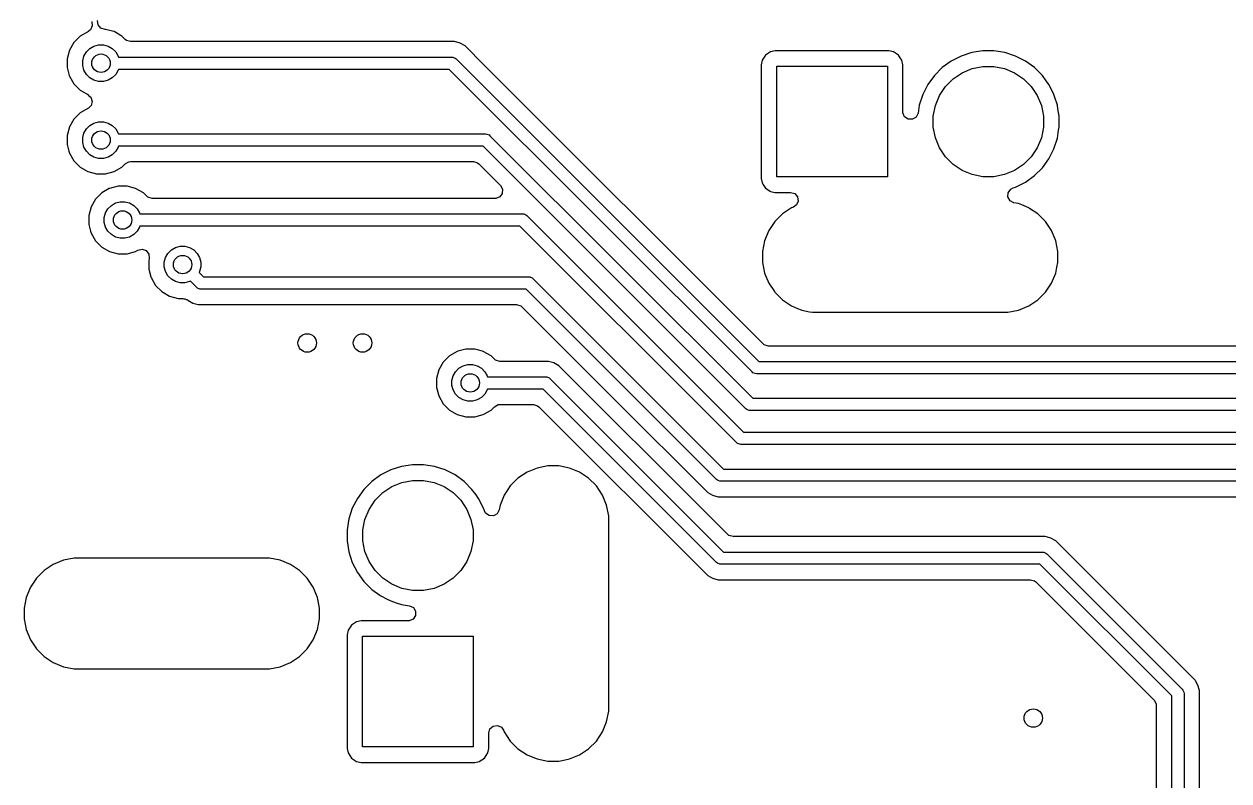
# Model space of a CAD drawing. Extents: x 45 to 205, y -97 to -37.
# Drawn here: x 92.6 to 112.18, y -67.72 to -55.41 of the extents above; entities that cross this region are included whole.
import ezdxf

# ---------------------------------------------------------------- set-up
doc = ezdxf.new("R2010")
doc.units = 0
doc.layers.add('BLACK', color=7, linetype='CONTINUOUS')

msp = doc.modelspace()

# ---------------------------------------------------------------- linework, layer by layer
at = {"layer": 'BLACK', "linetype": 'CONTINUOUS'}
for p, q in [((93.697908, -55.373059), (93.707852, -55.442217)), ((93.802072, -55.427081), (93.792128, -55.357923)), ((93.644543, -55.533022), (93.511978, -55.609558)), ((93.678827, -55.505773), (93.643513, -55.531238)), ((93.643513, -55.531238), (93.644543, -55.533022)), ((93.707852, -55.442217), (93.678827, -55.505773)), ((93.847827, -55.479885), (93.802072, -55.427081)), ((93.914866, -55.49957), (93.847827, -55.479885)), ((93.922465, -55.49957), (93.914866, -55.49957)), ((94.038795, -55.530741), (93.922465, -55.49957)), ((94.062479, -55.537087), (94.038795, -55.530741)), ((94.188001, -55.609558), (94.062478, -55.537087)), ((94.062478, -55.537087), (94.062479, -55.537087)), ((93.409478, -55.712058), (93.337007, -55.837581)), ((93.409483, -55.712052), (93.409478, -55.712058)), ((93.511972, -55.609563), (93.409483, -55.712052)), ((93.511978, -55.609558), (93.511972, -55.609563)), ((93.667362, -55.812064), (93.735185, -55.772906)), ((93.735185, -55.772906), (93.810832, -55.752637)), ((93.810832, -55.752637), (93.889148, -55.752637)), ((93.889148, -55.752637), (93.964795, -55.772906)), ((93.964795, -55.772906), (94.032618, -55.812064)), ((94.188007, -55.609563), (94.188001, -55.609558)), ((94.241695, -55.663251), (94.188007, -55.609563)), ((94.262337, -55.679885), (94.241695, -55.663251)), ((94.329376, -55.69957), (94.262337, -55.679885)), ((99.596133, -55.69957), (94.329376, -55.69957)), ((99.596134, -55.69957), (99.596133, -55.69957)), ((99.685278, -55.723456), (99.596134, -55.69957)), ((99.685279, -55.723456), (99.685278, -55.723456)), ((99.68528, -55.723457), (99.685279, -55.723456)), ((99.765198, -55.769597), (99.68528, -55.723457)), ((99.765203, -55.769601), (99.765198, -55.769597)), ((100.070993, -56.075391), (99.765203, -55.769601)), ((93.337006, -55.837585), (93.29949, -55.977595)), ((93.29949, -55.977595), (93.29949, -56.122545)), ((93.337007, -55.837581), (93.337006, -55.837585)), ((93.552557, -56.010912), (93.572826, -55.935265)), ((93.572826, -55.935265), (93.611984, -55.867442)), ((93.611984, -55.867442), (93.667362, -55.812064)), ((94.032618, -55.812064), (94.087996, -55.867442)), ((94.087996, -55.867442), (94.127154, -55.935265)), ((94.127154, -55.935265), (94.131121, -55.95007)), ((94.131121, -55.95007), (99.54999, -55.95007)), ((99.54999, -55.95007), (99.569499, -55.951991)), ((99.569499, -55.951991), (99.605547, -55.966923)), ((99.605547, -55.966923), (99.620701, -55.979359)), ((99.620701, -55.979359), (104.541412, -60.90007)), ((104.649389, -55.919469), (104.594023, -56.00233)), ((104.73225, -55.864103), (104.649389, -55.919469)), ((104.732254, -55.864102), (104.73225, -55.864103)), ((104.805313, -55.84957), (104.732254, -55.864102)), ((104.805316, -55.84957), (104.805313, -55.84957)), ((106.654664, -55.84957), (104.805316, -55.84957)), ((106.654667, -55.84957), (106.654664, -55.84957)), ((106.727725, -55.864102), (106.654667, -55.84957)), ((106.727729, -55.864103), (106.727725, -55.864102)), ((106.72773, -55.864104), (106.727729, -55.864103)), ((106.810591, -55.919469), (106.72773, -55.864104)), ((106.849429, -55.977595), (106.810591, -55.919469)), ((106.865956, -56.00233), (106.849429, -55.977595)), ((107.82835, -55.933858), (107.666992, -56.016076)), ((107.828353, -55.933857), (107.82835, -55.933858)), ((108.000579, -55.877899), (107.828353, -55.933857)), ((108.179439, -55.84957), (108.000579, -55.877899)), ((108.179444, -55.84957), (108.179439, -55.84957)), ((108.360536, -55.84957), (108.179444, -55.84957)), ((108.360541, -55.84957), (108.360536, -55.84957)), ((108.5394, -55.877899), (108.360541, -55.84957)), ((108.711626, -55.933857), (108.5394, -55.877899)), ((108.711629, -55.933858), (108.711626, -55.933857)), ((108.82129, -55.989734), (108.711629, -55.933858)), ((108.872984, -56.016074), (108.82129, -55.989734)), ((93.29949, -56.122545), (93.333795, -56.25057)), ((93.552557, -56.089228), (93.552557, -56.010912)), ((93.572826, -56.164875), (93.552557, -56.089228)), ((93.611984, -56.232698), (93.572826, -56.164875)), ((94.127154, -56.164875), (94.087996, -56.232698)), ((94.131121, -56.15007), (94.127154, -56.164875)), ((99.508568, -56.15007), (94.131121, -56.15007)), ((104.429279, -61.070781), (99.508568, -56.15007)), ((104.608853, -60.613251), (100.070993, -56.075391)), ((104.594022, -56.002334), (104.57949, -56.075391)), ((104.57949, -56.075391), (104.57949, -57.924748)), ((104.594023, -56.00233), (104.594022, -56.002334)), ((104.82999, -57.90007), (104.82999, -56.10007)), ((104.82999, -56.10007), (106.62999, -56.10007)), ((106.62999, -56.10007), (106.62999, -57.90007)), ((106.865957, -56.002334), (106.865956, -56.00233)), ((106.880489, -56.075391), (106.865957, -56.002334)), ((106.88049, -56.075393), (106.880489, -56.075391)), ((106.88049, -56.842938), (106.88049, -56.075393)), ((107.52049, -56.122515), (107.392435, -56.25057)), ((107.520495, -56.122511), (107.52049, -56.122515)), ((107.666992, -56.016076), (107.520495, -56.122511)), ((107.845733, -56.206341), (108.008734, -56.138824)), ((108.008734, -56.138824), (108.181775, -56.104404)), ((108.181775, -56.104404), (108.358205, -56.104404)), ((108.358205, -56.104404), (108.531246, -56.138824)), ((108.531246, -56.138824), (108.694247, -56.206341)), ((108.872986, -56.016075), (108.872984, -56.016074)), ((108.872987, -56.016076), (108.872986, -56.016075)), ((109.019484, -56.122511), (108.872987, -56.016076)), ((109.019489, -56.122515), (109.019484, -56.122511)), ((109.147544, -56.25057), (109.019489, -56.122515)), ((93.333795, -56.25057), (93.337007, -56.262558)), ((93.337007, -56.262558), (93.409478, -56.388081)), ((93.409478, -56.388081), (93.40948, -56.388083)), ((93.40948, -56.388083), (93.409481, -56.388085)), ((93.409481, -56.388085), (93.511975, -56.490579)), ((93.667362, -56.288076), (93.611984, -56.232698)), ((93.735185, -56.327234), (93.667362, -56.288076)), ((93.810832, -56.347503), (93.735185, -56.327234)), ((93.889148, -56.347503), (93.810832, -56.347503)), ((93.964795, -56.327234), (93.889148, -56.347503)), ((94.032618, -56.288076), (93.964795, -56.327234)), ((94.087996, -56.232698), (94.032618, -56.288076)), ((107.392431, -56.250575), (107.285996, -56.397072)), ((107.392435, -56.25057), (107.392431, -56.250575)), ((107.574281, -56.429116), (107.699036, -56.304361)), ((107.699036, -56.304361), (107.845733, -56.206341)), ((108.694247, -56.206341), (108.840944, -56.304361)), ((108.840944, -56.304361), (108.965699, -56.429116)), ((109.147548, -56.250575), (109.147544, -56.25057)), ((109.209056, -56.335235), (109.147548, -56.250575)), ((109.253986, -56.397076), (109.209056, -56.335235)), ((93.511975, -56.490579), (93.511976, -56.49058)), ((93.511976, -56.49058), (93.511978, -56.490581)), ((93.511978, -56.490581), (93.644543, -56.567118)), ((93.644543, -56.567118), (93.642961, -56.569857)), ((93.642961, -56.569857), (93.685764, -56.604351)), ((107.203777, -56.558433), (107.147819, -56.730659)), ((107.203778, -56.55843), (107.203777, -56.558433)), ((107.285996, -56.397072), (107.203778, -56.55843)), ((107.408744, -56.738814), (107.476261, -56.575813)), ((107.476261, -56.575813), (107.574281, -56.429116)), ((108.965699, -56.429116), (109.063719, -56.575813)), ((109.063719, -56.575813), (109.131236, -56.738814)), ((109.300356, -56.488081), (109.253986, -56.397076)), ((109.336201, -56.55843), (109.300356, -56.488081)), ((109.336202, -56.558433), (109.336201, -56.55843)), ((109.346647, -56.590581), (109.336202, -56.558433)), ((93.690548, -56.738344), (93.643849, -56.781821)), ((93.643849, -56.781821), (93.644543, -56.783022)), ((93.685764, -56.604351), (93.707828, -56.670645)), ((93.707828, -56.670645), (93.690548, -56.738344)), ((107.147819, -56.730659), (107.126963, -56.862336)), ((107.374324, -56.911855), (107.408744, -56.738814)), ((109.131236, -56.738814), (109.165656, -56.911855)), ((109.392161, -56.730661), (109.346647, -56.590581)), ((109.401651, -56.790579), (109.392161, -56.730661)), ((93.409478, -56.962058), (93.337007, -57.087581)), ((93.409483, -56.962052), (93.409478, -56.962058)), ((93.511972, -56.859563), (93.409483, -56.962052)), ((93.511978, -56.859558), (93.511972, -56.859563)), ((93.644543, -56.783022), (93.511978, -56.859558)), ((106.881513, -56.85883), (106.88049, -56.842938)), ((106.909627, -56.922794), (106.881513, -56.85883)), ((106.967859, -56.961404), (106.909627, -56.922794)), ((107.037722, -56.962402), (106.967859, -56.961404)), ((107.097034, -56.925471), (107.037722, -56.962402)), ((107.126963, -56.862336), (107.097034, -56.925471)), ((107.374324, -57.088285), (107.374324, -56.911855)), ((109.165656, -56.911855), (109.165656, -57.088285)), ((109.42049, -56.909518), (109.401651, -56.790579)), ((109.42049, -57.090621), (109.42049, -56.909518)), ((93.337006, -57.087585), (93.29949, -57.227595)), ((93.337007, -57.087581), (93.337006, -57.087585)), ((93.572826, -57.185265), (93.611984, -57.117442)), ((93.611984, -57.117442), (93.667362, -57.062064)), ((93.667362, -57.062064), (93.735185, -57.022906)), ((93.735185, -57.022906), (93.810832, -57.002637)), ((93.810832, -57.002637), (93.889148, -57.002637)), ((93.889148, -57.002637), (93.964795, -57.022906)), ((93.964795, -57.022906), (94.032618, -57.062064)), ((94.032618, -57.062064), (94.087996, -57.117442)), ((94.087996, -57.117442), (94.127154, -57.185265)), ((107.408744, -57.261326), (107.374324, -57.088285)), ((109.165656, -57.088285), (109.131236, -57.261326)), ((109.392161, -57.269479), (109.412461, -57.141309)), ((109.412461, -57.141309), (109.42049, -57.090621)), ((93.29949, -57.227595), (93.29949, -57.372545)), ((93.552557, -57.260912), (93.572826, -57.185265)), ((93.552557, -57.339228), (93.552557, -57.260912)), ((93.572826, -57.414875), (93.552557, -57.339228)), ((94.127154, -57.185265), (94.131121, -57.20007)), ((94.131121, -57.20007), (100.09999, -57.20007)), ((100.09999, -57.20007), (100.119499, -57.201991)), ((100.119499, -57.201991), (100.155547, -57.216923)), ((100.155547, -57.216923), (100.170701, -57.229359)), ((100.170701, -57.229359), (104.441411, -61.50007)), ((107.476261, -57.424327), (107.408744, -57.261326)), ((109.131236, -57.261326), (109.063719, -57.424327)), ((109.336201, -57.441709), (109.392161, -57.269479)), ((93.29949, -57.372545), (93.328107, -57.479344)), ((93.328107, -57.479344), (93.337007, -57.512558)), ((93.337007, -57.512558), (93.409478, -57.638081)), ((93.611984, -57.482698), (93.572826, -57.414875)), ((93.667362, -57.538076), (93.611984, -57.482698)), ((93.735185, -57.577234), (93.667362, -57.538076)), ((94.032618, -57.538076), (93.964795, -57.577234)), ((94.087996, -57.482698), (94.032618, -57.538076)), ((94.127154, -57.414875), (94.087996, -57.482698)), ((94.131121, -57.40007), (94.127154, -57.414875)), ((100.058568, -57.40007), (94.131121, -57.40007)), ((104.329279, -61.67078), (100.058568, -57.40007)), ((107.574281, -57.571024), (107.476261, -57.424327)), ((109.063719, -57.424327), (108.965699, -57.571024)), ((109.253986, -57.603064), (109.336201, -57.441709)), ((93.409478, -57.638081), (93.40948, -57.638083)), ((93.40948, -57.638083), (93.409481, -57.638085)), ((93.409481, -57.638085), (93.511975, -57.740579)), ((93.511975, -57.740579), (93.511976, -57.74058)), ((93.511976, -57.74058), (93.511978, -57.740581)), ((93.511978, -57.740581), (93.637501, -57.813052)), ((93.810832, -57.597503), (93.735185, -57.577234)), ((93.889148, -57.597503), (93.810832, -57.597503)), ((93.964795, -57.577234), (93.889148, -57.597503)), ((94.062475, -57.813054), (94.188005, -57.740579)), ((94.188005, -57.740579), (94.241695, -57.686889)), ((94.241695, -57.686889), (94.303018, -57.653404)), ((94.303018, -57.653404), (94.329376, -57.65057)), ((94.329376, -57.65057), (99.903446, -57.65057)), ((99.903446, -57.65057), (99.970485, -57.670255)), ((99.970485, -57.670255), (99.991127, -57.686889)), ((99.991127, -57.686889), (100.342127, -58.037889)), ((107.699036, -57.695779), (107.574281, -57.571024)), ((107.845733, -57.793799), (107.699036, -57.695779)), ((108.840944, -57.695779), (108.694247, -57.793799)), ((108.965699, -57.571024), (108.840944, -57.695779)), ((109.019491, -57.877623), (109.147543, -57.749571)), ((109.147543, -57.749571), (109.253986, -57.603064)), ((93.637501, -57.813052), (93.637502, -57.813052)), ((93.637502, -57.813052), (93.637505, -57.813054)), ((93.637505, -57.813054), (93.777515, -57.85057)), ((93.777515, -57.85057), (93.777518, -57.85057)), ((93.777518, -57.85057), (93.917578, -57.85057)), ((93.917578, -57.85057), (93.922465, -57.85057)), ((93.922465, -57.85057), (94.062475, -57.813054)), ((104.57949, -57.924748), (104.594022, -57.997805)), ((106.62999, -57.90007), (104.82999, -57.90007)), ((108.008734, -57.861316), (107.845733, -57.793799)), ((108.181775, -57.895736), (108.008734, -57.861316)), ((108.358205, -57.895736), (108.181775, -57.895736)), ((108.531246, -57.861316), (108.358205, -57.895736)), ((108.694247, -57.793799), (108.531246, -57.861316)), ((108.872984, -57.984066), (109.019491, -57.877623)), ((93.982674, -58.089874), (93.861978, -58.159558)), ((93.982677, -58.089872), (93.982674, -58.089874)), ((93.987505, -58.087086), (93.982677, -58.089872)), ((94.127515, -58.04957), (93.987505, -58.087086)), ((94.272465, -58.04957), (94.127515, -58.04957)), ((94.412475, -58.087086), (94.272465, -58.04957)), ((94.412478, -58.087087), (94.412475, -58.087086)), ((94.538001, -58.159558), (94.412478, -58.087087)), ((100.342127, -58.037889), (100.375612, -58.099212)), ((100.375612, -58.099212), (100.370628, -58.168904)), ((104.594022, -57.997805), (104.594023, -57.997809)), ((104.594023, -57.997809), (104.606227, -58.016074)), ((104.606227, -58.016074), (104.649389, -58.080671)), ((104.649389, -58.080671), (104.72401, -58.13053)), ((104.72401, -58.13053), (104.73225, -58.136036)), ((104.73225, -58.136036), (104.732254, -58.136037)), ((104.732254, -58.136037), (104.805311, -58.150569)), ((104.805311, -58.150569), (104.805314, -58.15057)), ((104.805314, -58.15057), (105.057361, -58.15057)), ((105.057361, -58.15057), (105.1244, -58.170255)), ((108.592912, -58.155988), (108.633778, -58.099316)), ((108.633778, -58.099316), (108.671529, -58.079309)), ((108.671529, -58.079309), (108.711629, -58.066281)), ((108.711629, -58.066281), (108.872984, -57.984066)), ((93.759478, -58.262058), (93.687007, -58.387581)), ((93.759483, -58.262052), (93.759478, -58.262058)), ((93.861972, -58.159563), (93.759483, -58.262052)), ((93.861978, -58.159558), (93.861972, -58.159563)), ((94.017362, -58.362064), (94.085185, -58.322906)), ((94.085185, -58.322906), (94.160832, -58.302637)), ((94.160832, -58.302637), (94.239148, -58.302637)), ((94.239148, -58.302637), (94.314795, -58.322906)), ((94.314795, -58.322906), (94.382618, -58.362064)), ((94.538007, -58.159563), (94.538001, -58.159558)), ((94.591695, -58.213251), (94.538007, -58.159563)), ((94.612337, -58.229885), (94.591695, -58.213251)), ((94.679376, -58.24957), (94.612337, -58.229885)), ((100.254446, -58.24957), (94.679376, -58.24957)), ((100.263292, -58.249254), (100.254446, -58.24957)), ((100.328756, -58.224837), (100.263292, -58.249254)), ((100.370628, -58.168904), (100.328756, -58.224837)), ((105.1244, -58.170255), (105.170155, -58.223059)), ((105.180099, -58.292217), (105.151074, -58.355773)), ((105.170155, -58.223059), (105.180099, -58.292217)), ((108.589173, -58.225758), (108.592912, -58.155988)), ((108.623748, -58.286473), (108.589173, -58.225758)), ((108.685658, -58.318857), (108.623748, -58.286473)), ((108.762661, -58.334173), (108.685658, -58.318857)), ((108.81481, -58.355773), (108.762661, -58.334173)), ((93.687006, -58.387585), (93.64949, -58.527595)), ((93.64949, -58.527595), (93.64949, -58.672545)), ((93.687007, -58.387581), (93.687006, -58.387585)), ((93.902557, -58.560912), (93.922826, -58.485265)), ((93.922826, -58.485265), (93.961984, -58.417442)), ((93.961984, -58.417442), (94.017362, -58.362064)), ((94.382618, -58.362064), (94.437996, -58.417442)), ((94.437996, -58.417442), (94.477154, -58.485265)), ((94.477154, -58.485265), (94.481121, -58.50007)), ((94.481121, -58.50007), (100.69999, -58.50007)), ((100.69999, -58.50007), (100.719499, -58.501991)), ((100.719499, -58.501991), (100.755547, -58.516923)), ((100.755547, -58.516923), (100.770701, -58.529359)), ((100.770701, -58.529359), (104.020701, -61.779359)), ((104.925971, -58.500669), (104.800557, -58.626086)), ((104.925977, -58.500664), (104.925971, -58.500669)), ((105.073447, -58.402125), (104.925977, -58.500664)), ((105.073461, -58.402118), (105.073447, -58.402125)), ((105.104816, -58.38913), (105.073461, -58.402118)), ((105.151074, -58.355773), (105.104816, -58.38913)), ((108.926549, -58.402054), (108.81481, -58.355773)), ((108.92655, -58.402055), (108.926548, -58.402054)), ((108.926548, -58.402054), (108.926549, -58.402054)), ((108.941512, -58.412052), (108.92655, -58.402055)), ((109.074043, -58.500603), (108.941512, -58.412052)), ((109.074046, -58.500606), (109.074043, -58.500603)), ((109.199482, -58.62604), (109.074046, -58.500606)), ((93.64949, -58.672545), (93.678252, -58.779885)), ((93.902557, -58.639228), (93.902557, -58.560912)), ((93.922826, -58.714875), (93.902557, -58.639228)), ((93.961984, -58.782698), (93.922826, -58.714875)), ((94.477154, -58.714875), (94.437996, -58.782698)), ((94.481121, -58.70007), (94.477154, -58.714875)), ((100.658568, -58.70007), (94.481121, -58.70007)), ((103.879279, -61.920781), (100.658568, -58.70007)), ((104.800555, -58.626088), (104.702013, -58.773568)), ((104.800557, -58.626086), (104.800555, -58.626088)), ((109.298036, -58.773534), (109.199482, -58.62604)), ((93.678252, -58.779885), (93.687007, -58.812558)), ((93.687007, -58.812558), (93.759478, -58.938081)), ((94.017362, -58.838076), (93.961984, -58.782698)), ((94.085185, -58.877234), (94.017362, -58.838076)), ((94.160832, -58.897503), (94.085185, -58.877234)), ((94.239148, -58.897503), (94.160832, -58.897503)), ((94.314795, -58.877234), (94.239148, -58.897503)), ((94.382618, -58.838076), (94.314795, -58.877234)), ((94.437996, -58.782698), (94.382618, -58.838076)), ((104.702007, -58.773579), (104.634137, -58.937435)), ((104.702013, -58.773568), (104.702007, -58.773579)), ((109.354364, -58.909518), (109.298036, -58.773534)), ((109.365922, -58.937422), (109.354364, -58.909518)), ((93.759478, -58.938081), (93.75948, -58.938083)), ((93.75948, -58.938083), (93.759481, -58.938085)), ((93.759481, -58.938085), (93.861975, -59.040579)), ((93.861975, -59.040579), (93.861976, -59.04058)), ((93.861976, -59.04058), (93.861978, -59.040581)), ((93.861978, -59.040581), (93.987501, -59.113052)), ((93.987501, -59.113052), (93.987502, -59.113052)), ((93.987502, -59.113052), (93.987505, -59.113054)), ((93.987505, -59.113054), (94.127515, -59.15057)), ((94.272465, -59.15057), (94.412475, -59.113054)), ((94.412475, -59.113054), (94.448268, -59.092388)), ((94.448268, -59.092388), (94.516167, -59.075915)), ((94.516167, -59.075915), (94.582194, -59.098766)), ((94.582194, -59.098766), (94.625386, -59.153687)), ((94.936984, -59.142442), (94.992362, -59.087064)), ((94.992362, -59.087064), (95.060185, -59.047906)), ((95.060185, -59.047906), (95.135832, -59.027637)), ((95.135832, -59.027637), (95.214148, -59.027637)), ((95.214148, -59.027637), (95.289795, -59.047906)), ((95.289795, -59.047906), (95.357618, -59.087064)), ((95.357618, -59.087064), (95.412996, -59.142442)), ((104.634132, -58.937452), (104.59953, -59.111409)), ((104.59953, -59.111409), (104.59953, -59.28879)), ((104.634137, -58.937435), (104.634132, -58.937452)), ((109.365922, -58.937426), (109.365922, -58.937422)), ((109.365924, -58.937429), (109.365922, -58.937426)), ((109.40053, -59.111401), (109.365924, -58.937429)), ((109.40053, -59.288798), (109.40053, -59.111401)), ((94.127515, -59.15057), (94.127518, -59.15057)), ((94.127518, -59.15057), (94.272462, -59.15057)), ((94.272462, -59.15057), (94.272465, -59.15057)), ((94.630044, -59.231863), (94.62449, -59.252595)), ((94.62449, -59.252595), (94.62449, -59.397545)), ((94.625386, -59.153687), (94.632029, -59.22324)), ((94.632029, -59.22324), (94.630044, -59.231863)), ((94.877557, -59.285912), (94.897826, -59.210265)), ((94.877557, -59.364228), (94.877557, -59.285912)), ((94.897826, -59.210265), (94.936984, -59.142442)), ((95.412996, -59.142442), (95.452154, -59.210265)), ((95.452154, -59.210265), (95.472423, -59.285912)), ((95.472423, -59.285912), (95.472423, -59.364228)), ((104.59953, -59.28879), (104.634132, -59.462747)), ((109.384457, -59.3696), (109.40053, -59.288798)), ((94.62449, -59.397545), (94.658228, -59.523456)), ((94.897826, -59.439875), (94.877557, -59.364228)), ((94.936984, -59.507698), (94.897826, -59.439875)), ((94.992362, -59.563076), (94.936984, -59.507698)), ((95.452154, -59.439875), (95.44449, -59.453148)), ((95.44449, -59.453148), (95.516412, -59.52507)), ((95.472423, -59.364228), (95.452154, -59.439875)), ((104.634132, -59.462747), (104.634137, -59.462764)), ((104.634137, -59.462764), (104.702007, -59.62662)), ((109.298036, -59.626666), (109.365922, -59.462778)), ((109.365922, -59.462778), (109.384457, -59.3696)), ((94.658228, -59.523456), (94.662007, -59.537558)), ((94.662007, -59.537558), (94.734478, -59.663081)), ((94.734478, -59.663081), (94.73448, -59.663083)), ((94.73448, -59.663083), (94.734481, -59.663085)), ((94.734481, -59.663085), (94.836975, -59.765579)), ((95.060185, -59.602234), (94.992362, -59.563076)), ((95.135832, -59.622503), (95.060185, -59.602234)), ((95.214148, -59.622503), (95.135832, -59.622503)), ((95.289795, -59.602234), (95.214148, -59.622503)), ((95.303068, -59.59457), (95.289795, -59.602234)), ((95.404279, -59.695781), (95.303068, -59.59457)), ((95.419433, -59.708217), (95.404279, -59.695781)), ((95.455481, -59.723149), (95.419433, -59.708217)), ((95.516412, -59.52507), (100.79999, -59.52507)), ((100.79999, -59.52507), (100.819499, -59.526991)), ((100.819499, -59.526991), (100.855547, -59.541923)), ((100.855547, -59.541923), (100.870701, -59.554359)), ((100.870701, -59.554359), (103.966411, -62.65007)), ((104.702007, -59.62662), (104.702009, -59.626625)), ((104.702009, -59.626625), (104.702011, -59.626628)), ((104.702011, -59.626628), (104.792501, -59.762058)), ((109.199482, -59.77416), (109.298036, -59.626666)), ((94.836975, -59.765579), (94.836976, -59.76558)), ((94.836976, -59.76558), (94.836978, -59.765581)), ((94.836978, -59.765581), (94.962501, -59.838052)), ((94.962501, -59.838052), (94.962502, -59.838052)), ((94.962502, -59.838052), (94.962505, -59.838054)), ((94.962505, -59.838054), (95.102515, -59.87557)), ((95.102515, -59.87557), (95.178628, -59.87557)), ((95.178628, -59.87557), (95.194975, -59.88015)), ((95.194975, -59.88015), (95.210602, -59.879763)), ((95.210602, -59.879763), (95.233048, -59.890818)), ((95.233048, -59.890818), (95.24306, -59.893624)), ((95.24306, -59.893624), (95.255315, -59.901077)), ((95.255315, -59.901077), (95.259778, -59.90554)), ((95.259778, -59.90554), (95.315282, -59.937585)), ((95.47499, -59.72507), (95.455481, -59.723149)), ((100.758568, -59.72507), (95.47499, -59.72507)), ((103.854279, -62.82078), (100.758568, -59.72507)), ((104.792501, -59.762058), (104.800555, -59.774111)), ((104.800555, -59.774111), (104.800557, -59.774113)), ((104.800557, -59.774113), (104.925971, -59.89953)), ((104.925971, -59.89953), (104.925977, -59.899535)), ((104.925977, -59.899535), (105.073447, -59.998074)), ((108.92655, -59.998145), (109.074046, -59.899594)), ((109.074046, -59.899594), (109.199482, -59.77416)), ((95.315282, -59.937585), (95.316512, -59.938295)), ((95.316512, -59.938295), (95.339699, -59.951683)), ((95.339699, -59.951683), (95.339701, -59.951683)), ((95.339701, -59.951683), (95.339702, -59.951684)), ((95.339702, -59.951684), (95.428846, -59.97557)), ((95.428846, -59.97557), (100.603446, -59.97557)), ((100.603446, -59.97557), (100.670485, -59.995255)), ((100.670485, -59.995255), (100.691127, -60.011889)), ((100.691127, -60.011889), (102.267128, -61.587889)), ((105.073447, -59.998074), (105.073451, -59.998076)), ((105.073451, -59.998076), (105.073457, -59.99808)), ((105.073457, -59.99808), (105.168918, -60.037623)), ((105.168918, -60.037623), (105.229106, -60.062555)), ((105.229106, -60.062555), (105.237329, -60.065961)), ((105.237329, -60.065961), (105.364238, -60.091207)), ((105.364238, -60.091207), (105.411294, -60.100568)), ((105.411294, -60.100568), (105.411295, -60.100568)), ((105.411295, -60.100568), (105.435426, -60.100568)), ((105.435426, -60.100568), (105.447258, -60.100568)), ((105.447258, -60.100568), (105.447263, -60.10057)), ((105.447263, -60.10057), (105.499982, -60.10057)), ((105.499982, -60.10057), (105.557565, -60.100571)), ((105.557565, -60.100571), (105.557568, -60.10057)), ((105.557568, -60.10057), (108.44856, -60.10057)), ((108.44856, -60.10057), (108.44876, -60.100629)), ((108.44876, -60.100629), (108.499982, -60.100629)), ((108.499982, -60.100629), (108.499982, -60.10063)), ((108.499982, -60.10063), (108.588678, -60.100631)), ((108.588678, -60.100631), (108.762661, -60.066027)), ((108.762661, -60.066027), (108.92655, -59.998145)), ((104.629495, -60.629885), (104.608853, -60.613251)), ((104.696534, -60.64957), (104.629495, -60.629885)), ((125.003446, -60.64957), (104.696534, -60.64957)), ((99.511972, -60.809563), (99.409483, -60.912052)), ((99.511978, -60.809558), (99.511972, -60.809563)), ((99.637501, -60.737087), (99.511978, -60.809558)), ((99.648983, -60.73401), (99.637501, -60.737087)), ((99.777515, -60.69957), (99.648983, -60.73401)), ((99.922465, -60.69957), (99.777515, -60.69957)), ((100.050996, -60.73401), (99.922465, -60.69957)), ((100.062479, -60.737087), (100.050996, -60.73401)), ((100.188001, -60.809558), (100.062478, -60.737087)), ((100.062478, -60.737087), (100.062479, -60.737087)), ((100.188007, -60.809563), (100.188001, -60.809558)), ((100.241695, -60.863251), (100.188007, -60.809563)), ((100.262337, -60.879885), (100.241695, -60.863251)), ((100.329376, -60.89957), (100.262337, -60.879885)), ((99.337006, -61.037585), (99.29949, -61.177595)), ((99.337007, -61.037581), (99.337006, -61.037585)), ((99.409478, -60.912058), (99.337007, -61.037581)), ((99.409483, -60.912052), (99.409478, -60.912058)), ((99.572826, -61.135265), (99.611984, -61.067442)), ((99.611984, -61.067442), (99.667362, -61.012064)), ((99.667362, -61.012064), (99.735185, -60.972906)), ((99.735185, -60.972906), (99.810832, -60.952637)), ((99.810832, -60.952637), (99.889148, -60.952637)), ((99.889148, -60.952637), (99.964795, -60.972906)), ((99.964795, -60.972906), (100.032618, -61.012064)), ((100.032618, -61.012064), (100.087996, -61.067442)), ((100.087996, -61.067442), (100.127154, -61.135265)), ((101.121133, -60.89957), (100.329376, -60.89957)), ((101.121134, -60.89957), (101.121133, -60.89957)), ((101.140951, -60.90488), (101.121134, -60.89957)), ((101.209606, -60.923275), (101.140951, -60.90488)), ((101.209606, -60.923276), (101.209606, -60.923275)), ((101.210278, -60.923456), (101.209606, -60.923276)), ((101.210281, -60.923457), (101.210278, -60.923456)), ((101.290198, -60.969597), (101.210281, -60.923457)), ((101.290203, -60.969601), (101.290198, -60.969597)), ((103.731976, -63.411374), (101.290203, -60.969601)), ((104.444433, -61.083217), (104.429279, -61.070781)), ((104.480481, -61.098149), (104.444433, -61.083217)), ((104.541412, -60.90007), (125.158568, -60.90007)), ((99.29949, -61.177595), (99.29949, -61.322545)), ((99.552557, -61.210912), (99.572826, -61.135265)), ((99.552557, -61.289228), (99.552557, -61.210912)), ((100.127154, -61.135265), (100.131121, -61.15007)), ((100.131121, -61.15007), (101.07499, -61.15007)), ((101.07499, -61.15007), (101.094499, -61.151991)), ((101.094499, -61.151991), (101.130547, -61.166923)), ((101.130547, -61.166923), (101.145701, -61.179359)), ((101.145701, -61.179359), (103.966411, -64.00007)), ((104.49999, -61.10007), (104.480481, -61.098149)), ((125.19999, -61.10007), (104.49999, -61.10007)), ((99.29949, -61.322545), (99.337006, -61.462555)), ((99.337006, -61.462555), (99.337007, -61.462558)), ((99.337007, -61.462558), (99.409478, -61.588081)), ((99.572826, -61.364875), (99.552557, -61.289228)), ((99.611984, -61.432698), (99.572826, -61.364875)), ((99.667362, -61.488076), (99.611984, -61.432698)), ((100.087996, -61.432698), (100.032618, -61.488076)), ((100.127154, -61.364875), (100.087996, -61.432698)), ((100.131121, -61.35007), (100.127154, -61.364875)), ((101.033568, -61.35007), (100.131121, -61.35007)), ((103.85428, -64.170781), (101.033568, -61.35007)), ((99.409478, -61.588081), (99.40948, -61.588083)), ((99.40948, -61.588083), (99.409481, -61.588085)), ((99.409481, -61.588085), (99.511975, -61.690579)), ((99.735185, -61.527234), (99.667362, -61.488076)), ((99.810832, -61.547503), (99.735185, -61.527234)), ((99.889148, -61.547503), (99.810832, -61.547503)), ((99.964795, -61.527234), (99.889148, -61.547503)), ((100.032618, -61.488076), (99.964795, -61.527234)), ((100.188005, -61.690579), (100.241695, -61.636889)), ((100.241695, -61.636889), (100.303018, -61.603404)), ((100.303018, -61.603404), (100.329376, -61.60057)), ((100.329376, -61.60057), (100.878446, -61.60057)), ((100.878446, -61.60057), (100.945485, -61.620255)), ((100.945485, -61.620255), (100.966127, -61.636889)), ((100.966127, -61.636889), (103.709778, -64.38054)), ((102.267128, -61.587889), (103.644521, -62.965282)), ((104.344432, -61.683217), (104.329279, -61.67078)), ((104.441411, -61.50007), (125.758568, -61.50007)), ((99.511975, -61.690579), (99.511976, -61.69058)), ((99.511976, -61.69058), (99.511978, -61.690581)), ((99.511978, -61.690581), (99.637501, -61.763052)), ((99.637501, -61.763052), (99.637502, -61.763052)), ((99.637502, -61.763052), (99.637505, -61.763054)), ((99.637505, -61.763054), (99.777515, -61.80057)), ((99.777515, -61.80057), (99.777518, -61.80057)), ((99.777518, -61.80057), (99.922462, -61.80057)), ((99.922462, -61.80057), (99.922465, -61.80057)), ((99.922465, -61.80057), (100.062475, -61.763054)), ((100.062475, -61.763054), (100.188005, -61.690579)), ((104.020701, -61.779359), (104.291412, -62.05007)), ((104.35499, -61.68759), (104.344432, -61.683217)), ((104.380481, -61.698149), (104.35499, -61.68759)), ((104.39999, -61.70007), (104.380481, -61.698149)), ((125.79999, -61.70007), (104.39999, -61.70007)), ((104.179279, -62.220781), (103.879279, -61.920781)), ((104.291412, -62.05007), (126.258568, -62.05007)), ((104.194433, -62.233217), (104.179279, -62.220781)), ((104.230481, -62.248149), (104.194433, -62.233217)), ((104.24999, -62.25007), (104.230481, -62.248149)), ((126.29999, -62.25007), (104.24999, -62.25007)), ((98.730579, -62.607899), (98.558353, -62.663857)), ((98.909439, -62.57957), (98.730579, -62.607899)), ((98.909444, -62.57957), (98.909439, -62.57957)), ((99.090536, -62.57957), (98.909444, -62.57957)), ((99.090541, -62.57957), (99.090536, -62.57957)), ((99.2694, -62.607899), (99.090541, -62.57957)), ((99.441626, -62.663857), (99.2694, -62.607899)), ((100.937322, -62.634176), (100.773449, -62.702053)), ((100.937331, -62.634173), (100.937322, -62.634176)), ((101.111296, -62.59957), (100.937331, -62.634173)), ((101.111299, -62.59957), (101.111296, -62.59957)), ((101.288681, -62.59957), (101.111299, -62.59957)), ((101.288684, -62.59957), (101.288681, -62.59957)), ((101.462648, -62.634173), (101.288684, -62.59957)), ((101.462657, -62.634176), (101.462648, -62.634173)), ((101.62653, -62.702053), (101.462657, -62.634176)), ((103.966411, -62.65007), (107.39999, -62.65007)), ((107.39999, -62.65007), (126.708568, -62.65007)), ((98.396992, -62.746076), (98.250495, -62.852511)), ((98.55835, -62.663858), (98.396992, -62.746076)), ((98.558353, -62.663857), (98.55835, -62.663858)), ((98.738734, -62.868824), (98.911775, -62.834404)), ((98.911775, -62.834404), (99.088205, -62.834404)), ((99.088205, -62.834404), (99.261246, -62.868824)), ((99.441629, -62.663858), (99.441626, -62.663857)), ((99.55129, -62.719734), (99.441629, -62.663858)), ((99.602984, -62.746074), (99.55129, -62.719734)), ((99.602986, -62.746075), (99.602984, -62.746074)), ((99.602987, -62.746076), (99.602986, -62.746075)), ((99.749484, -62.852511), (99.602987, -62.746076)), ((100.625951, -62.800608), (100.500528, -62.926031)), ((100.625955, -62.800605), (100.625951, -62.800608)), ((100.773436, -62.70206), (100.625955, -62.800605)), ((100.773449, -62.702053), (100.773436, -62.70206)), ((101.626543, -62.70206), (101.62653, -62.702053)), ((101.774024, -62.800605), (101.626543, -62.70206)), ((101.774028, -62.800608), (101.774024, -62.800605)), ((101.899451, -62.926031), (101.774028, -62.800608)), ((103.869432, -62.833217), (103.854279, -62.82078)), ((103.87999, -62.83759), (103.869432, -62.833217)), ((103.905481, -62.848149), (103.87999, -62.83759)), ((103.92499, -62.85007), (103.905481, -62.848149)), ((107.39999, -62.85007), (103.92499, -62.85007)), ((126.74999, -62.85007), (107.39999, -62.85007)), ((98.122431, -62.980575), (98.015996, -63.127072)), ((98.122435, -62.98057), (98.122431, -62.980575)), ((98.25049, -62.852515), (98.122435, -62.98057)), ((98.250495, -62.852511), (98.25049, -62.852515)), ((98.304281, -63.159116), (98.429036, -63.034361)), ((98.429036, -63.034361), (98.575733, -62.936341)), ((98.575733, -62.936341), (98.738734, -62.868824)), ((99.261246, -62.868824), (99.424247, -62.936341)), ((99.424247, -62.936341), (99.570944, -63.034361)), ((99.570944, -63.034361), (99.695699, -63.159116)), ((99.749489, -62.852515), (99.749484, -62.852511)), ((99.877544, -62.98057), (99.749489, -62.852515)), ((99.877548, -62.980575), (99.877544, -62.98057)), ((99.944365, -63.072542), (99.877548, -62.980575)), ((100.500525, -62.926035), (100.40198, -63.073516)), ((100.500528, -62.926031), (100.500525, -62.926035)), ((101.899454, -62.926035), (101.899451, -62.926031)), ((101.997999, -63.073516), (101.899454, -62.926035)), ((103.644521, -62.965282), (103.709778, -63.030539)), ((103.709778, -63.030539), (103.709781, -63.03054)), ((103.709781, -63.03054), (103.709784, -63.030543)), ((103.709784, -63.030543), (103.789696, -63.076681)), ((98.015996, -63.127072), (97.933778, -63.28843)), ((98.206261, -63.305813), (98.304281, -63.159116)), ((99.695699, -63.159116), (99.793719, -63.305813)), ((99.983986, -63.127076), (99.944365, -63.072542)), ((100.066201, -63.288431), (99.983986, -63.127076)), ((100.334094, -63.237408), (100.318778, -63.314407)), ((100.334096, -63.237402), (100.334094, -63.237408)), ((100.401973, -63.073529), (100.334096, -63.237402)), ((100.40198, -63.073516), (100.401973, -63.073529)), ((101.998006, -63.073529), (101.997999, -63.073516)), ((102.020185, -63.127076), (101.998006, -63.073529)), ((102.055592, -63.212558), (102.020185, -63.127076)), ((102.065883, -63.237402), (102.055592, -63.212558)), ((102.065886, -63.237411), (102.065883, -63.237402)), ((102.100489, -63.411374), (102.065886, -63.237411)), ((103.789696, -63.076681), (103.789697, -63.076681)), ((103.789697, -63.076681), (103.789702, -63.076684)), ((103.789702, -63.076684), (103.878846, -63.10057)), ((103.878846, -63.10057), (103.878848, -63.10057)), ((103.878848, -63.10057), (126.796132, -63.10057)), ((97.933777, -63.288433), (97.877819, -63.460659)), ((97.933778, -63.28843), (97.933777, -63.288433)), ((98.138744, -63.468814), (98.206261, -63.305813)), ((99.793719, -63.305813), (99.861236, -63.468814)), ((100.07923, -63.328532), (100.066201, -63.288431)), ((100.099235, -63.366283), (100.07923, -63.328532)), ((100.155907, -63.40715), (100.099235, -63.366283)), ((100.225676, -63.410891), (100.155907, -63.40715)), ((100.286392, -63.376317), (100.225676, -63.410891)), ((100.318778, -63.314407), (100.286392, -63.376317)), ((102.10049, -63.411376), (102.100489, -63.411374)), ((102.10049, -63.411379), (102.10049, -63.411376)), ((102.10049, -63.447343), (102.10049, -63.411379)), ((104.033853, -63.713251), (103.731976, -63.411374)), ((97.877819, -63.460659), (97.84949, -63.639518)), ((98.104324, -63.641855), (98.138744, -63.468814)), ((99.861236, -63.468814), (99.895656, -63.641855)), ((102.10049, -66.442487), (102.10049, -63.447343)), ((97.84949, -63.639518), (97.84949, -63.820621)), ((97.84949, -63.820621), (97.877819, -63.99948)), ((98.104324, -63.818285), (98.104324, -63.641855)), ((98.138744, -63.991326), (98.104324, -63.818285)), ((99.895656, -63.818285), (99.861236, -63.991326)), ((99.895656, -63.641855), (99.895656, -63.818285)), ((104.054495, -63.729885), (104.033853, -63.713251)), ((104.121534, -63.74957), (104.054495, -63.729885)), ((109.196133, -63.74957), (104.121534, -63.74957)), ((109.196134, -63.74957), (109.196133, -63.74957)), ((109.215951, -63.75488), (109.196134, -63.74957)), ((109.284606, -63.773275), (109.215951, -63.75488)), ((109.284606, -63.773276), (109.284606, -63.773275)), ((109.285278, -63.773456), (109.284606, -63.773276)), ((109.285281, -63.773457), (109.285278, -63.773456)), ((109.365198, -63.819597), (109.285281, -63.773457)), ((109.365203, -63.819601), (109.365198, -63.819597)), ((111.630457, -66.084854), (109.365203, -63.819601)), ((97.877819, -63.99948), (97.933777, -64.171706)), ((98.206261, -64.154327), (98.138744, -63.991326)), ((99.861236, -63.991326), (99.793719, -64.154327)), ((103.966411, -64.00007), (109.14999, -64.00007)), ((109.14999, -64.00007), (109.169499, -64.001991)), ((109.169499, -64.001991), (109.205547, -64.016923)), ((109.205547, -64.016923), (109.220701, -64.029359)), ((93.073448, -64.201987), (92.92596, -64.300537)), ((93.237318, -64.134107), (93.073448, -64.201987)), ((93.237329, -64.134104), (93.237318, -64.134107)), ((93.411295, -64.099498), (93.237329, -64.134104)), ((93.551337, -64.099497), (93.411295, -64.099498)), ((93.551355, -64.099502), (93.551337, -64.099497)), ((96.499989, -64.099502), (93.551355, -64.099502)), ((96.588679, -64.099501), (96.499989, -64.099502)), ((96.588681, -64.099501), (96.588679, -64.099501)), ((96.762657, -64.134105), (96.588681, -64.099501)), ((96.762659, -64.134106), (96.762657, -64.134105)), ((96.762667, -64.134108), (96.762659, -64.134106)), ((96.926531, -64.201982), (96.762667, -64.134108)), ((96.926536, -64.201984), (96.926531, -64.201982)), ((96.926539, -64.201986), (96.926536, -64.201984)), ((97.074029, -64.300534), (96.926539, -64.201986)), ((97.933777, -64.171706), (97.933778, -64.171709)), ((97.933778, -64.171709), (98.015996, -64.333067)), ((98.304281, -64.301024), (98.206261, -64.154327)), ((99.793719, -64.154327), (99.695699, -64.301024)), ((103.869433, -64.183218), (103.85428, -64.170781)), ((103.905481, -64.198149), (103.869433, -64.183218)), ((103.92499, -64.20007), (103.905481, -64.198149)), ((109.108568, -64.20007), (103.92499, -64.20007)), ((111.24999, -66.341492), (109.108568, -64.20007)), ((109.220701, -64.029359), (111.420701, -66.229359)), ((92.92596, -64.300537), (92.800531, -64.425968)), ((97.199459, -64.425962), (97.074029, -64.300534)), ((98.015996, -64.333067), (98.122431, -64.479564)), ((98.429036, -64.425779), (98.304281, -64.301024)), ((99.695699, -64.301024), (99.570944, -64.425779)), ((103.709778, -64.38054), (103.788451, -64.425962)), ((92.701982, -64.573457), (92.634103, -64.737333)), ((92.800531, -64.425968), (92.701982, -64.573457)), ((97.298009, -64.573451), (97.199459, -64.425962)), ((97.29801, -64.573453), (97.298009, -64.573451)), ((97.312164, -64.607623), (97.29801, -64.573453)), ((97.365892, -64.737333), (97.312164, -64.607623)), ((98.122431, -64.479564), (98.122435, -64.479569)), ((98.122435, -64.479569), (98.25049, -64.607624)), ((98.25049, -64.607624), (98.250495, -64.607628)), ((98.250495, -64.607628), (98.378277, -64.700466)), ((98.575733, -64.523799), (98.429036, -64.425779)), ((98.738734, -64.591316), (98.575733, -64.523799)), ((98.911775, -64.625736), (98.738734, -64.591316)), ((99.261246, -64.591316), (99.088205, -64.625736)), ((99.424247, -64.523799), (99.261246, -64.591316)), ((99.570944, -64.425779), (99.424247, -64.523799)), ((103.788451, -64.425962), (103.78846, -64.425967)), ((103.78846, -64.425967), (103.788459, -64.425967)), ((103.788459, -64.425967), (103.789696, -64.426681)), ((103.789696, -64.426681), (103.789698, -64.426682)), ((103.789698, -64.426682), (103.789702, -64.426684)), ((103.789702, -64.426684), (103.878846, -64.45057)), ((103.878846, -64.45057), (103.878847, -64.45057)), ((103.878847, -64.45057), (103.971134, -64.45057)), ((103.971134, -64.45057), (108.953446, -64.45057)), ((108.953446, -64.45057), (109.020485, -64.470255)), ((109.020485, -64.470255), (109.041127, -64.486889)), ((109.041127, -64.486889), (110.963171, -66.408933)), ((92.6341, -64.737342), (92.599498, -64.911304)), ((92.634103, -64.737333), (92.6341, -64.737342)), ((97.388749, -64.852241), (97.365892, -64.737333)), ((98.378277, -64.700466), (98.396996, -64.714066)), ((98.396996, -64.714066), (98.502474, -64.76781)), ((98.502474, -64.76781), (98.55835, -64.796281)), ((98.55835, -64.796281), (98.558353, -64.796282)), ((98.558353, -64.796282), (98.644466, -64.824261)), ((99.088205, -64.625736), (98.911775, -64.625736)), ((92.599498, -64.911304), (92.599498, -65.088695)), ((97.400497, -64.911303), (97.388749, -64.852241)), ((97.400498, -64.911305), (97.400497, -64.911303)), ((97.400498, -64.911308), (97.400498, -64.911305)), ((97.400498, -65.088692), (97.400498, -64.911308)), ((98.644466, -64.824261), (98.730581, -64.852241)), ((98.730581, -64.852241), (98.797759, -64.862881)), ((98.797759, -64.862881), (98.862257, -64.873097)), ((98.862257, -64.873097), (98.925392, -64.903026)), ((98.925392, -64.903026), (98.962323, -64.962338)), ((98.962323, -64.962338), (98.961325, -65.032201)), ((92.599498, -65.088695), (92.6341, -65.262657)), ((97.365892, -65.262667), (97.400498, -65.088692)), ((97.919389, -65.189469), (97.864023, -65.27233)), ((98.00225, -65.134103), (97.919389, -65.189469)), ((98.002254, -65.134102), (98.00225, -65.134103)), ((98.075313, -65.11957), (98.002254, -65.134102)), ((98.842859, -65.11957), (98.075313, -65.11957)), ((98.858751, -65.118547), (98.842859, -65.11957)), ((98.922715, -65.090433), (98.858751, -65.118547)), ((98.961325, -65.032201), (98.922715, -65.090433)), ((92.6341, -65.262657), (92.634103, -65.262666)), ((92.634103, -65.262666), (92.701982, -65.426542)), ((97.298009, -65.426549), (97.365892, -65.262667)), ((97.864022, -65.272334), (97.84949, -65.345391)), ((97.84949, -65.345391), (97.84949, -67.194748)), ((97.864023, -65.27233), (97.864022, -65.272334)), ((98.09999, -67.17007), (98.09999, -65.37007)), ((98.09999, -65.37007), (99.89999, -65.37007)), ((99.89999, -65.37007), (99.89999, -67.17007)), ((92.701982, -65.426542), (92.701983, -65.426544)), ((92.701983, -65.426544), (92.701984, -65.426545)), ((92.701984, -65.426545), (92.800532, -65.574033)), ((92.800532, -65.574033), (92.925959, -65.699462)), ((97.074029, -65.699466), (97.199459, -65.574038)), ((97.199459, -65.574038), (97.298009, -65.426549)), ((92.925959, -65.699462), (93.073446, -65.798011)), ((96.926539, -65.798014), (97.074029, -65.699466)), ((93.073446, -65.798011), (93.073447, -65.798011)), ((93.073447, -65.798011), (93.073448, -65.798012)), ((93.073448, -65.798012), (93.237318, -65.865892)), ((93.237318, -65.865892), (93.237329, -65.865895)), ((93.237329, -65.865895), (93.411296, -65.900501)), ((93.411296, -65.900501), (93.411298, -65.900501)), ((93.411298, -65.900501), (93.437265, -65.900501)), ((93.437265, -65.900501), (93.437277, -65.900502)), ((93.437277, -65.900502), (93.447267, -65.900502)), ((93.447267, -65.900502), (96.562698, -65.900502)), ((96.562698, -65.900502), (96.56274, -65.900498)), ((96.56274, -65.900498), (96.588681, -65.900499)), ((96.588681, -65.900499), (96.762657, -65.865895)), ((96.762657, -65.865895), (96.926539, -65.798014)), ((111.630458, -66.084856), (111.630457, -66.084854)), ((111.63046, -66.084858), (111.630458, -66.084856)), ((111.636576, -66.095452), (111.63046, -66.084858)), ((111.676604, -66.164782), (111.636576, -66.095452)), ((111.70049, -66.253926), (111.676604, -66.164782)), ((111.24999, -76.508648), (111.24999, -66.341492)), ((111.420701, -66.229359), (111.433137, -66.244513)), ((111.433137, -66.244513), (111.448069, -66.280561)), ((111.448069, -66.280561), (111.44999, -66.30007)), ((111.44999, -66.30007), (111.44999, -76.55007)), ((111.70049, -70.909518), (111.70049, -66.253926)), ((102.10049, -66.50007), (102.10049, -66.442487)), ((102.10049, -66.588761), (102.10049, -66.50007)), ((110.963171, -66.408933), (110.996656, -66.470256)), ((110.996656, -66.470256), (110.99949, -66.496614)), ((110.99949, -66.496614), (110.99949, -76.353526)), ((101.998003, -66.926617), (102.065884, -66.762736)), ((102.065884, -66.762736), (102.10049, -66.588761)), ((100.15049, -66.942863), (100.170175, -66.875824)), ((100.15049, -67.194744), (100.15049, -66.942863)), ((100.170175, -66.875824), (100.222979, -66.830069)), ((100.222979, -66.830069), (100.292137, -66.820125)), ((100.292137, -66.820125), (100.355693, -66.84915)), ((100.355693, -66.84915), (100.389052, -66.895412)), ((100.389052, -66.895412), (100.401976, -66.926616)), ((100.401976, -66.926616), (100.40198, -66.926623)), ((100.40198, -66.926623), (100.500525, -67.074104)), ((101.899454, -67.074105), (101.998003, -66.926617)), ((100.500525, -67.074104), (100.500528, -67.074108)), ((100.500528, -67.074108), (100.625951, -67.199531)), ((101.774025, -67.199534), (101.899454, -67.074105)), ((97.84949, -67.194748), (97.864022, -67.267805)), ((97.864022, -67.267805), (97.864023, -67.267809)), ((97.864023, -67.267809), (97.864024, -67.26781)), ((97.864024, -67.26781), (97.919389, -67.350671)), ((97.919389, -67.350671), (98.00225, -67.406036)), ((99.89999, -67.17007), (98.09999, -67.17007)), ((99.99773, -67.406036), (100.080591, -67.350671)), ((100.080591, -67.350671), (100.135956, -67.26781)), ((100.135956, -67.26781), (100.15049, -67.194744)), ((100.625951, -67.199531), (100.625955, -67.199534)), ((100.625955, -67.199534), (100.773436, -67.298079)), ((100.773436, -67.298079), (100.773449, -67.298086)), ((100.773449, -67.298086), (100.896353, -67.348993)), ((100.896353, -67.348993), (100.937324, -67.365964)), ((101.462656, -67.365964), (101.626537, -67.298083)), ((101.626537, -67.298083), (101.774025, -67.199534)), ((98.00225, -67.406036), (98.002254, -67.406037)), ((98.002254, -67.406037), (98.075311, -67.420569)), ((98.075311, -67.420569), (98.075314, -67.42057)), ((98.075314, -67.42057), (98.075316, -67.42057)), ((98.075316, -67.42057), (99.924666, -67.42057)), ((99.924666, -67.42057), (99.924667, -67.420569)), ((99.924667, -67.420569), (99.99773, -67.406036)), ((100.937324, -67.365964), (100.937326, -67.365964)), ((100.937326, -67.365964), (100.937331, -67.365966)), ((100.937331, -67.365966), (101.111294, -67.400569)), ((101.111294, -67.400569), (101.111297, -67.40057)), ((101.111297, -67.40057), (101.111299, -67.40057)), ((101.111299, -67.40057), (101.288683, -67.40057)), ((101.288683, -67.40057), (101.288684, -67.400569)), ((101.288684, -67.400569), (101.346672, -67.389034)), ((101.346672, -67.389034), (101.462648, -67.365966)), ((101.462648, -67.365966), (101.462651, -67.365964)), ((101.462651, -67.365964), (101.462656, -67.365964))]:
    msp.add_line(p, q, dxfattribs=at)
at = {"layer": 'BLACK'}
for centre in [(93.84999, -56.05007), (93.84999, -57.30007), (94.19999, -58.60007), (95.17499, -59.32507), (97.19999, -60.60007), (98.09999, -60.60007), (99.84999, -61.25007), (108.99999, -66.70007)]:
    msp.add_circle(centre, 0.15, dxfattribs=at)

doc.saveas('drawing.dxf')
